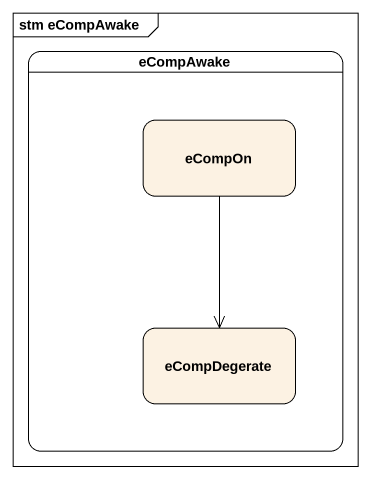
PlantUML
@startuml
mainframe stm eCompAwake
hide empty description
state eCompAwake {
  state eCompOn
  state eCompDegerate
}
eCompOn --> eCompDegerate
@enduml
